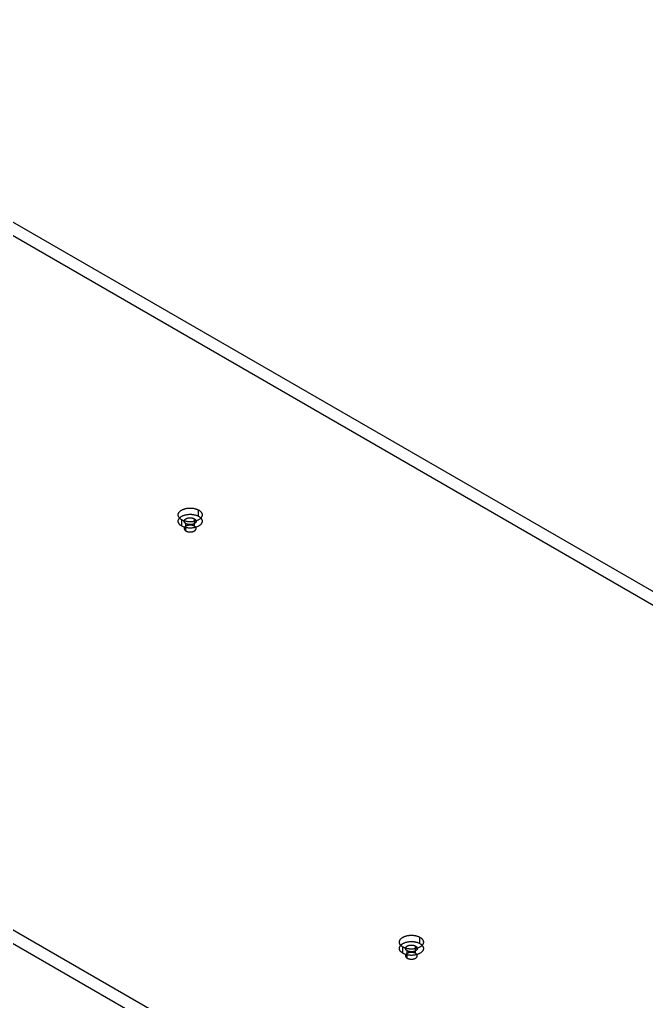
# Model space of a CAD drawing. Header units: inches. Extents: x 3 to 201, y 3 to 129.
# Drawn here: x 60.43 to 64.48, y 19.83 to 26.17 of the extents above; entities that cross this region are included whole.
import ezdxf

# ---------------------------------------------------------------- set-up
doc = ezdxf.new("R2010")
doc.units = ezdxf.units.IN
doc.header["$MEASUREMENT"] = 0

msp = doc.modelspace()

# ---------------------------------------------------------------- linework, layer by layer
at = {"layer": 'OUTLINE'}
for p, q in [((58.1268, 26.1667), (76.386, 15.6244)), ((58.1268, 26.0787), (76.386, 15.5364)), ((72.4259, 13.3379), (54.1667, 23.8802)), ((72.4259, 13.25), (54.1667, 23.7923)), ((61.4575, 22.9678), (61.4576, 22.9699)), ((61.4576, 22.9656), (61.4575, 22.9678)), ((61.4576, 22.9699), (61.4579, 22.9721)), ((61.4579, 22.9634), (61.4576, 22.9656)), ((61.4579, 22.9721), (61.4584, 22.9743)), ((61.4584, 22.9612), (61.4579, 22.9634)), ((61.4584, 22.9743), (61.459, 22.9765)), ((61.459, 22.959), (61.4584, 22.9612)), ((61.459, 22.9765), (61.4598, 22.9786)), ((61.4598, 22.9569), (61.459, 22.959)), ((61.4598, 22.9786), (61.4609, 22.9807)), ((61.4609, 22.9548), (61.4598, 22.9569)), ((61.4609, 22.9807), (61.462, 22.9828)), ((61.462, 22.9527), (61.4609, 22.9548)), ((61.462, 22.9828), (61.4634, 22.9849)), ((61.4634, 22.9506), (61.462, 22.9527)), ((61.4634, 22.9849), (61.465, 22.9869)), ((61.465, 22.9869), (61.4667, 22.9888)), ((61.4667, 22.9888), (61.4685, 22.9907)), ((61.4685, 22.9907), (61.4706, 22.9926)), ((61.4706, 22.9926), (61.4728, 22.9944)), ((61.4706, 22.9521), (61.4728, 22.9539)), ((61.4728, 22.9944), (61.4751, 22.9961)), ((61.4728, 22.9539), (61.4751, 22.9557)), ((61.4751, 22.9961), (61.4776, 22.9978)), ((61.4751, 22.9557), (61.4776, 22.9573)), ((61.4776, 22.9978), (61.4802, 22.9994)), ((61.4776, 22.9573), (61.4802, 22.9589)), ((61.4802, 22.9994), (61.4829, 23.0009)), ((61.4802, 22.9589), (61.4829, 22.9604)), ((61.4829, 23.0009), (61.4858, 23.0023)), ((61.4829, 22.9604), (61.4858, 22.9619)), ((61.4858, 23.0023), (61.4888, 23.0037)), ((61.4858, 22.9619), (61.4888, 22.9632)), ((61.4888, 23.0037), (61.4919, 23.0049)), ((61.4888, 22.9632), (61.4919, 22.9645)), ((61.4919, 23.0049), (61.4951, 23.0061)), ((61.4919, 22.9645), (61.4951, 22.9656)), ((61.4951, 23.0061), (61.4984, 23.0072)), ((61.4951, 22.9656), (61.4984, 22.9667)), ((61.4984, 23.0072), (61.5018, 23.0082)), ((61.4984, 22.9667), (61.5018, 22.9677)), ((61.5018, 23.0082), (61.5053, 23.009)), ((61.5018, 22.9677), (61.5053, 22.9686)), ((61.5053, 23.009), (61.5089, 23.0098)), ((61.5053, 22.9686), (61.5089, 22.9694)), ((61.5089, 23.0098), (61.5125, 23.0105)), ((61.5089, 22.9694), (61.5125, 22.9701)), ((61.5125, 23.0105), (61.5161, 23.0111)), ((61.5125, 22.9701), (61.5161, 22.9707)), ((61.5161, 23.0111), (61.5198, 23.0116)), ((61.5161, 22.9707), (61.5198, 22.9711)), ((61.5198, 23.0116), (61.5236, 23.012)), ((61.5198, 22.9711), (61.5236, 22.9715)), ((61.5236, 23.012), (61.5274, 23.0122)), ((61.5236, 22.9715), (61.5274, 22.9718)), ((61.5274, 23.0122), (61.5311, 23.0124)), ((61.5274, 22.9718), (61.5311, 22.9719)), ((61.5311, 23.0124), (61.5349, 23.0124)), ((61.5311, 22.9719), (61.5349, 22.972)), ((61.5349, 23.0124), (61.5387, 23.0124)), ((61.5349, 22.972), (61.5387, 22.9719)), ((61.5387, 23.0124), (61.5425, 23.0122)), ((61.5387, 22.9719), (61.5425, 22.9718)), ((61.5425, 23.0122), (61.5463, 23.012)), ((61.5425, 22.9718), (61.5463, 22.9715)), ((61.5463, 23.012), (61.55, 23.0116)), ((61.5463, 22.9715), (61.55, 22.9711)), ((61.55, 23.0116), (61.5537, 23.0111)), ((61.55, 22.9711), (61.5537, 22.9707)), ((61.5537, 23.0111), (61.5574, 23.0105)), ((61.5537, 22.9707), (61.5574, 22.9701)), ((61.5574, 23.0105), (61.561, 23.0098)), ((61.5574, 22.9701), (61.561, 22.9694)), ((61.561, 23.0098), (61.5646, 23.009)), ((61.561, 22.9694), (61.5646, 22.9686)), ((61.5646, 23.009), (61.568, 23.0082)), ((61.5646, 22.9686), (61.568, 22.9677)), ((61.568, 23.0082), (61.5714, 23.0072)), ((61.568, 22.9677), (61.5714, 22.9667)), ((61.5714, 23.0072), (61.5747, 23.0061)), ((61.5714, 22.9667), (61.5747, 22.9656)), ((61.5747, 23.0061), (61.5779, 23.0049)), ((61.5747, 22.9656), (61.5779, 22.9645)), ((61.5779, 23.0049), (61.5811, 23.0037)), ((61.5779, 22.9645), (61.5811, 22.9632)), ((61.5811, 23.0037), (61.5841, 23.0023)), ((61.5811, 22.9632), (61.5841, 22.9619)), ((61.5841, 23.0023), (61.5869, 23.0009)), ((61.5841, 22.9619), (61.5869, 22.9604)), ((61.5869, 23.0009), (61.5897, 22.9994)), ((61.5869, 22.9604), (61.5897, 22.9589)), ((61.5897, 22.9994), (61.5923, 22.9978)), ((61.5897, 22.9589), (61.5897, 22.9994)), ((61.5897, 22.9589), (61.5923, 22.9573)), ((61.5923, 22.9978), (61.5948, 22.9961)), ((61.5923, 22.9573), (61.5948, 22.9557)), ((61.5948, 22.9961), (61.5971, 22.9944)), ((61.5948, 22.9557), (61.5971, 22.9539)), ((61.5971, 22.9944), (61.5993, 22.9926)), ((61.5971, 22.9539), (61.5993, 22.9521)), ((61.5993, 22.9926), (61.6013, 22.9907)), ((61.6013, 22.9907), (61.6032, 22.9888)), ((61.6032, 22.9888), (61.6049, 22.9869)), ((61.6049, 22.9869), (61.6065, 22.9849)), ((61.6065, 22.9849), (61.6078, 22.9828)), ((61.6078, 22.9527), (61.6065, 22.9506)), ((61.6078, 22.9828), (61.609, 22.9807)), ((61.609, 22.9548), (61.6078, 22.9527)), ((61.609, 22.9807), (61.61, 22.9786)), ((61.61, 22.9569), (61.609, 22.9548)), ((61.61, 22.9786), (61.6109, 22.9765)), ((61.6109, 22.959), (61.61, 22.9569)), ((61.6109, 22.9765), (61.6115, 22.9743)), ((61.6115, 22.9612), (61.6109, 22.959)), ((61.6115, 22.9743), (61.612, 22.9721)), ((61.612, 22.9634), (61.6115, 22.9612)), ((61.612, 22.9721), (61.6123, 22.9699)), ((61.6123, 22.9656), (61.612, 22.9634)), ((61.6123, 22.9699), (61.6124, 22.9678)), ((61.6124, 22.9678), (61.6123, 22.9656)), ((61.4575, 22.9273), (61.4576, 22.9295)), ((61.4576, 22.9251), (61.4575, 22.9273)), ((61.4576, 22.9295), (61.4579, 22.9317)), ((61.4579, 22.9229), (61.4576, 22.9251)), ((61.4579, 22.9317), (61.4584, 22.9339)), ((61.4584, 22.9207), (61.4579, 22.9229)), ((61.4584, 22.9339), (61.459, 22.936)), ((61.459, 22.9186), (61.4584, 22.9207)), ((61.459, 22.936), (61.4598, 22.9382)), ((61.4598, 22.9164), (61.459, 22.9186)), ((61.4598, 22.9382), (61.4609, 22.9403)), ((61.4609, 22.9143), (61.4598, 22.9164)), ((61.4609, 22.9403), (61.462, 22.9424)), ((61.462, 22.9122), (61.4609, 22.9143)), ((61.462, 22.9424), (61.4634, 22.9444)), ((61.4634, 22.9102), (61.462, 22.9122)), ((61.465, 22.9486), (61.4634, 22.9506)), ((61.4634, 22.9444), (61.465, 22.9464)), ((61.465, 22.9082), (61.4634, 22.9102)), ((61.4667, 22.9467), (61.465, 22.9486)), ((61.465, 22.9464), (61.4667, 22.9484)), ((61.4667, 22.9062), (61.465, 22.9082)), ((61.4667, 22.9484), (61.4685, 22.9503)), ((61.4685, 22.9448), (61.4667, 22.9467)), ((61.4685, 22.9043), (61.4667, 22.9062)), ((61.4685, 22.9503), (61.4706, 22.9521)), ((61.4706, 22.9429), (61.4685, 22.9448)), ((61.4706, 22.9025), (61.4685, 22.9043)), ((61.4728, 22.9411), (61.4706, 22.9429)), ((61.4728, 22.9007), (61.4706, 22.9025)), ((61.4751, 22.9394), (61.4728, 22.9411)), ((61.4751, 22.8989), (61.4728, 22.9007)), ((61.4776, 22.9377), (61.4751, 22.9394)), ((61.4776, 22.8973), (61.4751, 22.8989)), ((61.4802, 22.9361), (61.4776, 22.9377)), ((61.4802, 22.8957), (61.4776, 22.8973)), ((61.4829, 22.9346), (61.4802, 22.9361)), ((61.4802, 22.8957), (61.4802, 22.9361)), ((61.4829, 22.8942), (61.4802, 22.8957)), ((61.4858, 22.9332), (61.4829, 22.9346)), ((61.4858, 22.8927), (61.4829, 22.8942)), ((61.4888, 22.9319), (61.4858, 22.9332)), ((61.4888, 22.8914), (61.4858, 22.8927)), ((61.4919, 22.9306), (61.4888, 22.9319)), ((61.4919, 22.8901), (61.4888, 22.8914)), ((61.4951, 22.9294), (61.4919, 22.9306)), ((61.4951, 22.889), (61.4919, 22.8901)), ((61.4984, 22.9283), (61.4951, 22.9294)), ((61.4968, 22.9273), (61.4969, 22.9284)), ((61.4969, 22.9262), (61.4968, 22.9273)), ((61.4969, 22.9284), (61.497, 22.9295)), ((61.497, 22.9251), (61.4969, 22.9262)), ((61.497, 22.9295), (61.4972, 22.9305)), ((61.4972, 22.9241), (61.497, 22.9251)), ((61.4972, 22.9305), (61.4975, 22.9316)), ((61.4975, 22.923), (61.4972, 22.9241)), ((61.4975, 22.9316), (61.498, 22.9326)), ((61.498, 22.922), (61.4975, 22.923)), ((61.498, 22.9326), (61.4985, 22.9337)), ((61.4985, 22.9209), (61.498, 22.922)), ((61.5018, 22.9273), (61.4984, 22.9283)), ((61.4985, 22.9337), (61.499, 22.9347)), ((61.499, 22.9199), (61.4985, 22.9209)), ((61.499, 22.9347), (61.4997, 22.9357)), ((61.4997, 22.9189), (61.499, 22.9199)), ((61.4997, 22.9357), (61.5005, 22.9367)), ((61.5005, 22.9179), (61.4997, 22.9189)), ((61.5005, 22.8892), (61.4997, 22.8882)), ((61.5005, 22.9367), (61.5013, 22.9377)), ((61.5013, 22.9169), (61.5005, 22.9179)), ((61.5013, 22.8902), (61.5005, 22.8892)), ((61.5013, 22.9377), (61.5022, 22.9386)), ((61.5022, 22.916), (61.5013, 22.9169)), ((61.5022, 22.8911), (61.5013, 22.8902)), ((61.5053, 22.9265), (61.5018, 22.9273)), ((61.5022, 22.9386), (61.5032, 22.9395)), ((61.5032, 22.9151), (61.5022, 22.916)), ((61.5032, 22.892), (61.5022, 22.8911)), ((61.5032, 22.9395), (61.5043, 22.9404)), ((61.5043, 22.9142), (61.5032, 22.9151)), ((61.5043, 22.8929), (61.5032, 22.892)), ((61.5043, 22.9404), (61.5055, 22.9413)), ((61.5055, 22.9133), (61.5043, 22.9142)), ((61.5055, 22.8938), (61.5043, 22.8929)), ((61.5089, 22.9257), (61.5053, 22.9265)), ((61.5055, 22.9413), (61.5067, 22.9421)), ((61.5067, 22.9125), (61.5055, 22.9133)), ((61.5067, 22.8946), (61.5055, 22.8938)), ((61.5067, 22.9421), (61.508, 22.9429)), ((61.508, 22.9117), (61.5067, 22.9125)), ((61.508, 22.8954), (61.5067, 22.8946)), ((61.508, 22.9429), (61.5093, 22.9436)), ((61.508, 22.8642), (61.508, 22.9117)), ((61.5093, 22.911), (61.508, 22.9117)), ((61.5093, 22.8961), (61.508, 22.8954)), ((61.5125, 22.925), (61.5089, 22.9257)), ((61.5093, 22.9436), (61.5108, 22.9443)), ((61.5108, 22.9103), (61.5093, 22.911)), ((61.5108, 22.8968), (61.5093, 22.8961)), ((61.5108, 22.9443), (61.5122, 22.945)), ((61.5122, 22.9096), (61.5108, 22.9103)), ((61.5122, 22.8975), (61.5108, 22.8968)), ((61.5122, 22.945), (61.5138, 22.9456)), ((61.5138, 22.909), (61.5122, 22.9096)), ((61.5138, 22.8981), (61.5122, 22.8975)), ((61.5161, 22.9244), (61.5125, 22.925)), ((61.5138, 22.9456), (61.5153, 22.9462)), ((61.5153, 22.9084), (61.5138, 22.909)), ((61.5153, 22.8987), (61.5138, 22.8981)), ((61.5153, 22.9462), (61.517, 22.9467)), ((61.517, 22.9079), (61.5153, 22.9084)), ((61.517, 22.8992), (61.5153, 22.8987)), ((61.5198, 22.9239), (61.5161, 22.9244)), ((61.517, 22.9467), (61.5186, 22.9472)), ((61.5186, 22.9074), (61.517, 22.9079)), ((61.5186, 22.8997), (61.517, 22.8992)), ((61.5186, 22.9472), (61.5203, 22.9476)), ((61.5203, 22.907), (61.5186, 22.9074)), ((61.5203, 22.9001), (61.5186, 22.8997)), ((61.5236, 22.9235), (61.5198, 22.9239)), ((61.5203, 22.9476), (61.5221, 22.948)), ((61.5221, 22.9066), (61.5203, 22.907)), ((61.5221, 22.9005), (61.5203, 22.9001)), ((61.5221, 22.948), (61.5239, 22.9484)), ((61.5239, 22.9062), (61.5221, 22.9066)), ((61.5239, 22.9009), (61.5221, 22.9005)), ((61.5274, 22.9233), (61.5236, 22.9235)), ((61.5239, 22.9484), (61.5257, 22.9487)), ((61.5257, 22.9059), (61.5239, 22.9062)), ((61.5257, 22.9012), (61.5239, 22.9009)), ((61.5257, 22.9487), (61.5275, 22.9489)), ((61.5275, 22.9057), (61.5257, 22.9059)), ((61.5275, 22.9014), (61.5257, 22.9012)), ((61.5311, 22.9231), (61.5274, 22.9233)), ((61.5275, 22.9489), (61.5293, 22.9491)), ((61.5293, 22.9055), (61.5275, 22.9057)), ((61.5293, 22.9016), (61.5275, 22.9014)), ((61.5293, 22.9491), (61.5312, 22.9492)), ((61.5312, 22.9054), (61.5293, 22.9055)), ((61.5312, 22.9017), (61.5293, 22.9016)), ((61.5349, 22.9231), (61.5311, 22.9231)), ((61.5312, 22.9492), (61.5331, 22.9493)), ((61.5331, 22.9053), (61.5312, 22.9054)), ((61.5331, 22.9018), (61.5312, 22.9017)), ((61.5331, 22.9493), (61.5349, 22.9493)), ((61.5349, 22.9053), (61.5331, 22.9053)), ((61.5349, 22.9018), (61.5331, 22.9018)), ((61.5349, 22.9493), (61.5368, 22.9493)), ((61.5387, 22.9231), (61.5349, 22.9231)), ((61.5368, 22.9053), (61.5349, 22.9053)), ((61.5368, 22.9018), (61.5349, 22.9018)), ((61.5368, 22.9493), (61.5387, 22.9492)), ((61.5387, 22.9054), (61.5368, 22.9053)), ((61.5387, 22.9017), (61.5368, 22.9018)), ((61.5387, 22.9492), (61.5405, 22.9491)), ((61.5425, 22.9233), (61.5387, 22.9231)), ((61.5405, 22.9055), (61.5387, 22.9054)), ((61.5405, 22.9016), (61.5387, 22.9017)), ((61.5405, 22.9491), (61.5424, 22.9489)), ((61.5424, 22.9057), (61.5405, 22.9055)), ((61.5424, 22.9014), (61.5405, 22.9016)), ((61.5424, 22.9489), (61.5442, 22.9487)), ((61.5442, 22.9059), (61.5424, 22.9057)), ((61.5442, 22.9012), (61.5424, 22.9014)), ((61.5463, 22.9235), (61.5425, 22.9233)), ((61.5442, 22.9487), (61.546, 22.9484)), ((61.546, 22.9062), (61.5442, 22.9059)), ((61.546, 22.9009), (61.5442, 22.9012)), ((61.546, 22.9484), (61.5478, 22.948)), ((61.5478, 22.9066), (61.546, 22.9062)), ((61.5478, 22.9005), (61.546, 22.9009)), ((61.55, 22.9239), (61.5463, 22.9235)), ((61.5478, 22.948), (61.5495, 22.9476)), ((61.5495, 22.907), (61.5478, 22.9066)), ((61.5495, 22.9001), (61.5478, 22.9005)), ((61.5495, 22.9476), (61.5512, 22.9472)), ((61.5512, 22.9074), (61.5495, 22.907)), ((61.5512, 22.8997), (61.5495, 22.9001)), ((61.5537, 22.9244), (61.55, 22.9239)), ((61.5512, 22.9472), (61.5529, 22.9467)), ((61.5529, 22.9079), (61.5512, 22.9074)), ((61.5529, 22.8992), (61.5512, 22.8997)), ((61.5529, 22.9467), (61.5545, 22.9462)), ((61.5545, 22.9084), (61.5529, 22.9079)), ((61.5545, 22.8987), (61.5529, 22.8992)), ((61.5574, 22.925), (61.5537, 22.9244)), ((61.5545, 22.9462), (61.5561, 22.9456)), ((61.5561, 22.909), (61.5545, 22.9084)), ((61.5561, 22.8981), (61.5545, 22.8987)), ((61.5561, 22.9456), (61.5577, 22.945)), ((61.5577, 22.9096), (61.5561, 22.909)), ((61.5577, 22.8975), (61.5561, 22.8981)), ((61.561, 22.9257), (61.5574, 22.925)), ((61.5577, 22.945), (61.5591, 22.9443)), ((61.5591, 22.9103), (61.5577, 22.9096)), ((61.5591, 22.8968), (61.5577, 22.8975)), ((61.5591, 22.9443), (61.5605, 22.9436)), ((61.5605, 22.911), (61.5591, 22.9103)), ((61.5605, 22.8961), (61.5591, 22.8968)), ((61.5605, 22.9436), (61.5619, 22.9429)), ((61.5619, 22.9117), (61.5605, 22.911)), ((61.5619, 22.8954), (61.5605, 22.8961)), ((61.5646, 22.9265), (61.561, 22.9257)), ((61.5619, 22.9429), (61.5632, 22.9421)), ((61.5619, 22.8954), (61.5619, 22.9429)), ((61.5632, 22.9125), (61.5619, 22.9117)), ((61.5632, 22.8946), (61.5619, 22.8954)), ((61.5632, 22.9421), (61.5644, 22.9413)), ((61.5644, 22.9133), (61.5632, 22.9125)), ((61.5644, 22.8938), (61.5632, 22.8946)), ((61.5644, 22.9413), (61.5656, 22.9404)), ((61.5656, 22.9142), (61.5644, 22.9133)), ((61.5656, 22.8929), (61.5644, 22.8938)), ((61.568, 22.9273), (61.5646, 22.9265)), ((61.5656, 22.9404), (61.5666, 22.9395)), ((61.5666, 22.9151), (61.5656, 22.9142)), ((61.5666, 22.892), (61.5656, 22.8929)), ((61.5666, 22.9395), (61.5676, 22.9386)), ((61.5676, 22.916), (61.5666, 22.9151)), ((61.5676, 22.8911), (61.5666, 22.892)), ((61.5676, 22.9386), (61.5686, 22.9377)), ((61.5686, 22.9169), (61.5676, 22.916)), ((61.5686, 22.8902), (61.5676, 22.8911)), ((61.5714, 22.9283), (61.568, 22.9273)), ((61.5686, 22.9377), (61.5694, 22.9367)), ((61.5694, 22.9179), (61.5686, 22.9169)), ((61.5694, 22.8892), (61.5686, 22.8902)), ((61.5694, 22.9367), (61.5702, 22.9357)), ((61.5702, 22.9189), (61.5694, 22.9179)), ((61.5702, 22.8882), (61.5694, 22.8892)), ((61.5702, 22.9357), (61.5708, 22.9347)), ((61.5708, 22.9199), (61.5702, 22.9189)), ((61.5708, 22.9347), (61.5714, 22.9337)), ((61.5714, 22.9209), (61.5708, 22.9199)), ((61.5714, 22.9337), (61.5719, 22.9326)), ((61.5747, 22.9294), (61.5714, 22.9283)), ((61.5719, 22.922), (61.5714, 22.9209)), ((61.5719, 22.9326), (61.5723, 22.9316)), ((61.5723, 22.923), (61.5719, 22.922)), ((61.5723, 22.9316), (61.5727, 22.9305)), ((61.5727, 22.9241), (61.5723, 22.923)), ((61.5727, 22.9305), (61.5729, 22.9295)), ((61.5729, 22.9251), (61.5727, 22.9241)), ((61.5729, 22.9295), (61.573, 22.9284)), ((61.573, 22.9262), (61.5729, 22.9251)), ((61.573, 22.9284), (61.5731, 22.9273)), ((61.5731, 22.9273), (61.573, 22.9262)), ((61.5779, 22.9306), (61.5747, 22.9294)), ((61.5779, 22.8901), (61.5747, 22.889)), ((61.5811, 22.9319), (61.5779, 22.9306)), ((61.5811, 22.8914), (61.5779, 22.8901)), ((61.5841, 22.9332), (61.5811, 22.9319)), ((61.5841, 22.8927), (61.5811, 22.8914)), ((61.5869, 22.9346), (61.5841, 22.9332)), ((61.5869, 22.8942), (61.5841, 22.8927)), ((61.5897, 22.9361), (61.5869, 22.9346)), ((61.5897, 22.8957), (61.5869, 22.8942)), ((61.5923, 22.9377), (61.5897, 22.9361)), ((61.5923, 22.8973), (61.5897, 22.8957)), ((61.5948, 22.9394), (61.5923, 22.9377)), ((61.5948, 22.8989), (61.5923, 22.8973)), ((61.5971, 22.9411), (61.5948, 22.9394)), ((61.5971, 22.9007), (61.5948, 22.8989)), ((61.5993, 22.9429), (61.5971, 22.9411)), ((61.5993, 22.9025), (61.5971, 22.9007)), ((61.5993, 22.9521), (61.6013, 22.9503)), ((61.6013, 22.9448), (61.5993, 22.9429)), ((61.6013, 22.9043), (61.5993, 22.9025)), ((61.6013, 22.9503), (61.6032, 22.9484)), ((61.6032, 22.9467), (61.6013, 22.9448)), ((61.6032, 22.9062), (61.6013, 22.9043)), ((61.6049, 22.9486), (61.6032, 22.9467)), ((61.6032, 22.9484), (61.6049, 22.9464)), ((61.6049, 22.9082), (61.6032, 22.9062)), ((61.6065, 22.9506), (61.6049, 22.9486)), ((61.6049, 22.9464), (61.6065, 22.9444)), ((61.6065, 22.9102), (61.6049, 22.9082)), ((61.6065, 22.9444), (61.6078, 22.9424)), ((61.6078, 22.9122), (61.6065, 22.9102)), ((61.6078, 22.9424), (61.609, 22.9403)), ((61.609, 22.9143), (61.6078, 22.9122)), ((61.609, 22.9403), (61.61, 22.9382)), ((61.61, 22.9164), (61.609, 22.9143)), ((61.61, 22.9382), (61.6109, 22.936)), ((61.6109, 22.9186), (61.61, 22.9164)), ((61.6109, 22.936), (61.6115, 22.9339)), ((61.6115, 22.9207), (61.6109, 22.9186)), ((61.6115, 22.9339), (61.612, 22.9317)), ((61.612, 22.9229), (61.6115, 22.9207)), ((61.612, 22.9317), (61.6123, 22.9295)), ((61.6123, 22.9251), (61.612, 22.9229)), ((61.6123, 22.9295), (61.6124, 22.9273)), ((61.6124, 22.9273), (61.6123, 22.9251)), ((61.4984, 22.8879), (61.4951, 22.889)), ((61.4969, 22.8809), (61.4968, 22.8798)), ((61.4968, 22.8798), (61.4969, 22.8787)), ((61.497, 22.882), (61.4969, 22.8809)), ((61.4969, 22.8787), (61.497, 22.8777)), ((61.4972, 22.883), (61.497, 22.882)), ((61.497, 22.8777), (61.4972, 22.8766)), ((61.4975, 22.8841), (61.4972, 22.883)), ((61.4972, 22.8766), (61.4975, 22.8755)), ((61.498, 22.8852), (61.4975, 22.8841)), ((61.4975, 22.8755), (61.498, 22.8745)), ((61.4985, 22.8862), (61.498, 22.8852)), ((61.498, 22.8745), (61.4985, 22.8734)), ((61.5018, 22.8869), (61.4984, 22.8879)), ((61.499, 22.8872), (61.4985, 22.8862)), ((61.4985, 22.8734), (61.499, 22.8724)), ((61.4997, 22.8882), (61.499, 22.8872)), ((61.499, 22.8724), (61.4997, 22.8714)), ((61.4997, 22.8714), (61.5005, 22.8704)), ((61.5005, 22.8704), (61.5013, 22.8694)), ((61.5013, 22.8694), (61.5022, 22.8685)), ((61.5053, 22.886), (61.5018, 22.8869)), ((61.5022, 22.8685), (61.5032, 22.8676)), ((61.5032, 22.8676), (61.5043, 22.8667)), ((61.5043, 22.8667), (61.5055, 22.8658)), ((61.5089, 22.8852), (61.5053, 22.886)), ((61.5055, 22.8658), (61.5067, 22.865)), ((61.5067, 22.865), (61.508, 22.8642)), ((61.508, 22.8642), (61.5093, 22.8635)), ((61.5125, 22.8845), (61.5089, 22.8852)), ((61.5093, 22.8635), (61.5108, 22.8628)), ((61.5108, 22.8628), (61.5122, 22.8621)), ((61.5122, 22.8621), (61.5138, 22.8615)), ((61.5161, 22.8839), (61.5125, 22.8845)), ((61.5138, 22.8615), (61.5153, 22.8609)), ((61.5153, 22.8609), (61.517, 22.8604)), ((61.5198, 22.8835), (61.5161, 22.8839)), ((61.517, 22.8604), (61.5186, 22.8599)), ((61.5186, 22.8599), (61.5203, 22.8595)), ((61.5236, 22.8831), (61.5198, 22.8835)), ((61.5203, 22.8595), (61.5221, 22.8591)), ((61.5221, 22.8591), (61.5239, 22.8587)), ((61.5274, 22.8828), (61.5236, 22.8831)), ((61.5239, 22.8587), (61.5257, 22.8585)), ((61.5257, 22.8585), (61.5275, 22.8582)), ((61.5311, 22.8827), (61.5274, 22.8828)), ((61.5275, 22.8582), (61.5293, 22.858)), ((61.5293, 22.858), (61.5312, 22.8579)), ((61.5349, 22.8826), (61.5311, 22.8827)), ((61.5312, 22.8579), (61.5331, 22.8578)), ((61.5331, 22.8578), (61.5349, 22.8578)), ((61.5387, 22.8827), (61.5349, 22.8826)), ((61.5349, 22.8578), (61.5368, 22.8578)), ((61.5368, 22.8578), (61.5387, 22.8579)), ((61.5425, 22.8828), (61.5387, 22.8827)), ((61.5387, 22.8579), (61.5405, 22.858)), ((61.5405, 22.858), (61.5424, 22.8582)), ((61.5424, 22.8582), (61.5442, 22.8585)), ((61.5463, 22.8831), (61.5425, 22.8828)), ((61.5442, 22.8585), (61.546, 22.8587)), ((61.546, 22.8587), (61.5478, 22.8591)), ((61.55, 22.8835), (61.5463, 22.8831)), ((61.5478, 22.8591), (61.5495, 22.8595)), ((61.5495, 22.8595), (61.5512, 22.8599)), ((61.5537, 22.8839), (61.55, 22.8835)), ((61.5512, 22.8599), (61.5529, 22.8604)), ((61.5529, 22.8604), (61.5545, 22.8609)), ((61.5574, 22.8845), (61.5537, 22.8839)), ((61.5545, 22.8609), (61.5561, 22.8615)), ((61.5561, 22.8615), (61.5577, 22.8621)), ((61.561, 22.8852), (61.5574, 22.8845)), ((61.5577, 22.8621), (61.5591, 22.8628)), ((61.5591, 22.8628), (61.5605, 22.8635)), ((61.5605, 22.8635), (61.5619, 22.8642)), ((61.5646, 22.886), (61.561, 22.8852)), ((61.5619, 22.8642), (61.5632, 22.865)), ((61.5632, 22.865), (61.5644, 22.8658)), ((61.5644, 22.8658), (61.5656, 22.8667)), ((61.568, 22.8869), (61.5646, 22.886)), ((61.5656, 22.8667), (61.5666, 22.8676)), ((61.5666, 22.8676), (61.5676, 22.8685)), ((61.5676, 22.8685), (61.5686, 22.8694)), ((61.5714, 22.8879), (61.568, 22.8869)), ((61.5686, 22.8694), (61.5694, 22.8704)), ((61.5694, 22.8704), (61.5702, 22.8714)), ((61.5708, 22.8872), (61.5702, 22.8882)), ((61.5702, 22.8714), (61.5708, 22.8724)), ((61.5714, 22.8862), (61.5708, 22.8872)), ((61.5708, 22.8724), (61.5714, 22.8734)), ((61.5747, 22.889), (61.5714, 22.8879)), ((61.5719, 22.8852), (61.5714, 22.8862)), ((61.5714, 22.8734), (61.5719, 22.8745)), ((61.5723, 22.8841), (61.5719, 22.8852)), ((61.5719, 22.8745), (61.5723, 22.8755)), ((61.5727, 22.883), (61.5723, 22.8841)), ((61.5723, 22.8755), (61.5727, 22.8766)), ((61.5729, 22.882), (61.5727, 22.883)), ((61.5727, 22.8766), (61.5729, 22.8777)), ((61.573, 22.8809), (61.5729, 22.882)), ((61.5729, 22.8777), (61.573, 22.8787)), ((61.5731, 22.8798), (61.573, 22.8809)), ((61.573, 22.8787), (61.5731, 22.8798)), ((62.8915, 20.2256), (62.893, 20.2276)), ((62.893, 20.2276), (62.8947, 20.2296)), ((62.8947, 20.2296), (62.8966, 20.2315)), ((62.8966, 20.2315), (62.8987, 20.2334)), ((62.8987, 20.2334), (62.9008, 20.2352)), ((62.9008, 20.2352), (62.9032, 20.2369)), ((62.9032, 20.2369), (62.9057, 20.2386)), ((62.9057, 20.2386), (62.9083, 20.2401)), ((62.9083, 20.2401), (62.911, 20.2417)), ((62.911, 20.2417), (62.9139, 20.2431)), ((62.9139, 20.2431), (62.9169, 20.2444)), ((62.9169, 20.2444), (62.92, 20.2457)), ((62.92, 20.2457), (62.9232, 20.2469)), ((62.9232, 20.2469), (62.9265, 20.248)), ((62.9265, 20.248), (62.9299, 20.2489)), ((62.9299, 20.2489), (62.9334, 20.2498)), ((62.9334, 20.2498), (62.9369, 20.2506)), ((62.9369, 20.2506), (62.9405, 20.2513)), ((62.9405, 20.2513), (62.9442, 20.2519)), ((62.9442, 20.2519), (62.9479, 20.2524)), ((62.9479, 20.2524), (62.9517, 20.2528)), ((62.9517, 20.2528), (62.9554, 20.253)), ((62.9554, 20.253), (62.9592, 20.2532)), ((62.9592, 20.2532), (62.963, 20.2532)), ((62.963, 20.2532), (62.9668, 20.2532)), ((62.9668, 20.2532), (62.9706, 20.253)), ((62.9706, 20.253), (62.9744, 20.2528)), ((62.9744, 20.2528), (62.9781, 20.2524)), ((62.9781, 20.2524), (62.9818, 20.2519)), ((62.9818, 20.2519), (62.9855, 20.2513)), ((62.9855, 20.2513), (62.9891, 20.2506)), ((62.9891, 20.2506), (62.9926, 20.2498)), ((62.9926, 20.2498), (62.9961, 20.2489)), ((62.9961, 20.2489), (62.9995, 20.248)), ((62.9995, 20.248), (63.0028, 20.2469)), ((63.0028, 20.2469), (63.006, 20.2457)), ((63.006, 20.2457), (63.0091, 20.2444)), ((63.0091, 20.2444), (63.0121, 20.2431)), ((63.0121, 20.2431), (63.015, 20.2417)), ((63.015, 20.2417), (63.0178, 20.2401)), ((63.0178, 20.2401), (63.0204, 20.2386)), ((63.0178, 20.1997), (63.0178, 20.2401)), ((63.0204, 20.2386), (63.0229, 20.2369)), ((63.0229, 20.2369), (63.0252, 20.2352)), ((63.0252, 20.2352), (63.0274, 20.2334)), ((63.0274, 20.2334), (63.0294, 20.2315)), ((63.0294, 20.2315), (63.0313, 20.2296)), ((63.0313, 20.2296), (63.033, 20.2276)), ((63.033, 20.2276), (63.0345, 20.2256)), ((62.8856, 20.2085), (62.8857, 20.2107)), ((62.8857, 20.2063), (62.8856, 20.2085)), ((62.8856, 20.1681), (62.8857, 20.1703)), ((62.8857, 20.1659), (62.8856, 20.1681)), ((62.8857, 20.2107), (62.886, 20.2129)), ((62.886, 20.2042), (62.8857, 20.2063)), ((62.8857, 20.1703), (62.886, 20.1725)), ((62.886, 20.1637), (62.8857, 20.1659)), ((62.886, 20.2129), (62.8864, 20.2151)), ((62.8864, 20.202), (62.886, 20.2042)), ((62.886, 20.1725), (62.8864, 20.1746)), ((62.8864, 20.1615), (62.886, 20.1637)), ((62.8864, 20.2151), (62.8871, 20.2173)), ((62.8871, 20.1998), (62.8864, 20.202)), ((62.8864, 20.1746), (62.8871, 20.1768)), ((62.8871, 20.2173), (62.8879, 20.2194)), ((62.8879, 20.1977), (62.8871, 20.1998)), ((62.8871, 20.1768), (62.8879, 20.1789)), ((62.8879, 20.2194), (62.8889, 20.2215)), ((62.8889, 20.1956), (62.8879, 20.1977)), ((62.8879, 20.1789), (62.8889, 20.1811)), ((62.8889, 20.2215), (62.8901, 20.2236)), ((62.8901, 20.1935), (62.8889, 20.1956)), ((62.8889, 20.1811), (62.8901, 20.1831)), ((62.8901, 20.2236), (62.8915, 20.2256)), ((62.8915, 20.1914), (62.8901, 20.1935)), ((62.8901, 20.1831), (62.8915, 20.1852)), ((62.893, 20.1894), (62.8915, 20.1914)), ((62.8915, 20.1852), (62.893, 20.1872)), ((62.8947, 20.1875), (62.893, 20.1894)), ((62.893, 20.1872), (62.8947, 20.1892)), ((62.8947, 20.1892), (62.8966, 20.1911)), ((62.8966, 20.1856), (62.8947, 20.1875)), ((62.8966, 20.1911), (62.8987, 20.1929)), ((62.8987, 20.1837), (62.8966, 20.1856)), ((62.8987, 20.1929), (62.9008, 20.1947)), ((62.9008, 20.1819), (62.8987, 20.1837)), ((62.9008, 20.1947), (62.9032, 20.1964)), ((62.9032, 20.1802), (62.9008, 20.1819)), ((62.9032, 20.1964), (62.9057, 20.1981)), ((62.9057, 20.1785), (62.9032, 20.1802)), ((62.9057, 20.1981), (62.9083, 20.1997)), ((62.9083, 20.1769), (62.9057, 20.1785)), ((62.9083, 20.1997), (62.911, 20.2012)), ((62.911, 20.1754), (62.9083, 20.1769)), ((62.9083, 20.1365), (62.9083, 20.1769)), ((62.911, 20.2012), (62.9139, 20.2026)), ((62.9139, 20.174), (62.911, 20.1754)), ((62.9139, 20.2026), (62.9169, 20.204)), ((62.9169, 20.1726), (62.9139, 20.174)), ((62.9169, 20.204), (62.92, 20.2052)), ((62.92, 20.1714), (62.9169, 20.1726)), ((62.92, 20.2052), (62.9232, 20.2064)), ((62.9232, 20.1702), (62.92, 20.1714)), ((62.9232, 20.2064), (62.9265, 20.2075)), ((62.9265, 20.1691), (62.9232, 20.1702)), ((62.9249, 20.1692), (62.9251, 20.1702)), ((62.9249, 20.1681), (62.9249, 20.1692)), ((62.9249, 20.167), (62.9249, 20.1681)), ((62.9251, 20.1659), (62.9249, 20.167)), ((62.9251, 20.1702), (62.9253, 20.1713)), ((62.9253, 20.1649), (62.9251, 20.1659)), ((62.9253, 20.1713), (62.9256, 20.1724)), ((62.9256, 20.1638), (62.9253, 20.1649)), ((62.9256, 20.1724), (62.926, 20.1734)), ((62.926, 20.1627), (62.9256, 20.1638)), ((62.926, 20.1734), (62.9265, 20.1745)), ((62.9265, 20.2075), (62.9299, 20.2085)), ((62.9265, 20.1745), (62.9271, 20.1755)), ((62.9299, 20.1681), (62.9265, 20.1691)), ((62.9271, 20.1755), (62.9278, 20.1765)), ((62.9278, 20.1765), (62.9286, 20.1775)), ((62.9286, 20.1775), (62.9294, 20.1785)), ((62.9294, 20.1785), (62.9303, 20.1794)), ((62.9299, 20.2085), (62.9334, 20.2094)), ((62.9334, 20.1672), (62.9299, 20.1681)), ((62.9303, 20.1794), (62.9313, 20.1803)), ((62.9313, 20.1803), (62.9324, 20.1812)), ((62.9324, 20.1812), (62.9335, 20.182)), ((62.9334, 20.2094), (62.9369, 20.2102)), ((62.9369, 20.1665), (62.9334, 20.1672)), ((62.9335, 20.182), (62.9348, 20.1829)), ((62.9348, 20.1829), (62.9361, 20.1837)), ((62.9361, 20.1837), (62.9374, 20.1844)), ((62.9369, 20.2102), (62.9405, 20.2109)), ((62.9405, 20.1658), (62.9369, 20.1665)), ((62.9374, 20.1844), (62.9388, 20.1851)), ((62.9388, 20.1851), (62.9403, 20.1858)), ((62.9403, 20.1858), (62.9418, 20.1864)), ((62.9405, 20.2109), (62.9442, 20.2114)), ((62.9442, 20.1652), (62.9405, 20.1658)), ((62.9418, 20.1864), (62.9434, 20.187)), ((62.9434, 20.187), (62.945, 20.1875)), ((62.9442, 20.2114), (62.9479, 20.2119)), ((62.9479, 20.1647), (62.9442, 20.1652)), ((62.945, 20.1875), (62.9467, 20.188)), ((62.9467, 20.188), (62.9484, 20.1884)), ((62.9479, 20.2119), (62.9517, 20.2123)), ((62.9517, 20.1643), (62.9479, 20.1647)), ((62.9484, 20.1884), (62.9502, 20.1888)), ((62.9502, 20.1888), (62.952, 20.1892)), ((62.9517, 20.2123), (62.9554, 20.2126)), ((62.9554, 20.1641), (62.9517, 20.1643)), ((62.952, 20.1892), (62.9538, 20.1894)), ((62.9538, 20.1894), (62.9556, 20.1897)), ((62.9554, 20.2126), (62.9592, 20.2127)), ((62.9592, 20.1639), (62.9554, 20.1641)), ((62.9556, 20.1897), (62.9574, 20.1899)), ((62.9574, 20.1899), (62.9593, 20.19)), ((62.9592, 20.2127), (62.963, 20.2128)), ((62.963, 20.1638), (62.9592, 20.1639)), ((62.9593, 20.19), (62.9612, 20.1901)), ((62.9612, 20.1901), (62.963, 20.1901)), ((62.963, 20.2128), (62.9668, 20.2127)), ((62.963, 20.1901), (62.9649, 20.1901)), ((62.9668, 20.1639), (62.963, 20.1638)), ((62.9649, 20.1901), (62.9668, 20.19)), ((62.9668, 20.2127), (62.9706, 20.2126)), ((62.9668, 20.19), (62.9686, 20.1899)), ((62.9706, 20.1641), (62.9668, 20.1639)), ((62.9686, 20.1899), (62.9705, 20.1897)), ((62.9705, 20.1897), (62.9723, 20.1894)), ((62.9706, 20.2126), (62.9744, 20.2123)), ((62.9744, 20.1643), (62.9706, 20.1641)), ((62.9723, 20.1894), (62.9741, 20.1892)), ((62.9741, 20.1892), (62.9759, 20.1888)), ((62.9744, 20.2123), (62.9781, 20.2119)), ((62.9781, 20.1647), (62.9744, 20.1643)), ((62.9759, 20.1888), (62.9776, 20.1884)), ((62.9776, 20.1884), (62.9793, 20.188)), ((62.9781, 20.2119), (62.9818, 20.2114)), ((62.9818, 20.1652), (62.9781, 20.1647)), ((62.9793, 20.188), (62.981, 20.1875)), ((62.981, 20.1875), (62.9826, 20.187)), ((62.9818, 20.2114), (62.9855, 20.2109)), ((62.9855, 20.1658), (62.9818, 20.1652)), ((62.9826, 20.187), (62.9842, 20.1864)), ((62.9842, 20.1864), (62.9857, 20.1858)), ((62.9855, 20.2109), (62.9891, 20.2102)), ((62.9891, 20.1665), (62.9855, 20.1658)), ((62.9857, 20.1858), (62.9872, 20.1851)), ((62.9872, 20.1851), (62.9886, 20.1844)), ((62.9886, 20.1844), (62.99, 20.1837)), ((62.9891, 20.2102), (62.9926, 20.2094)), ((62.9926, 20.1672), (62.9891, 20.1665)), ((62.99, 20.1837), (62.9913, 20.1829)), ((62.99, 20.1362), (62.99, 20.1837)), ((62.9913, 20.1829), (62.9925, 20.182)), ((62.9925, 20.182), (62.9936, 20.1812)), ((62.9926, 20.2094), (62.9961, 20.2085)), ((62.9961, 20.1681), (62.9926, 20.1672)), ((62.9936, 20.1812), (62.9947, 20.1803)), ((62.9947, 20.1803), (62.9957, 20.1794)), ((62.9957, 20.1794), (62.9966, 20.1785)), ((62.9961, 20.2085), (62.9995, 20.2075)), ((62.9995, 20.1691), (62.9961, 20.1681)), ((62.9966, 20.1785), (62.9975, 20.1775)), ((62.9975, 20.1775), (62.9982, 20.1765)), ((62.9982, 20.1765), (62.9989, 20.1755)), ((62.9989, 20.1755), (62.9995, 20.1745)), ((62.9995, 20.2075), (63.0028, 20.2064)), ((62.9995, 20.1745), (63, 20.1734)), ((63.0028, 20.1702), (62.9995, 20.1691)), ((63, 20.1734), (63.0004, 20.1724)), ((63.0004, 20.1638), (63, 20.1627)), ((63.0004, 20.1724), (63.0007, 20.1713)), ((63.0007, 20.1649), (63.0004, 20.1638)), ((63.0007, 20.1713), (63.001, 20.1702)), ((63.001, 20.1659), (63.0007, 20.1649)), ((63.001, 20.1702), (63.0011, 20.1692)), ((63.0011, 20.167), (63.001, 20.1659)), ((63.0011, 20.1692), (63.0011, 20.1681)), ((63.0011, 20.1681), (63.0011, 20.167)), ((63.0028, 20.2064), (63.006, 20.2052)), ((63.006, 20.1714), (63.0028, 20.1702)), ((63.006, 20.2052), (63.0091, 20.204)), ((63.0091, 20.1726), (63.006, 20.1714)), ((63.0091, 20.204), (63.0121, 20.2026)), ((63.0121, 20.174), (63.0091, 20.1726)), ((63.0121, 20.2026), (63.015, 20.2012)), ((63.015, 20.1754), (63.0121, 20.174)), ((63.015, 20.2012), (63.0178, 20.1997)), ((63.0178, 20.1769), (63.015, 20.1754)), ((63.0178, 20.1997), (63.0204, 20.1981)), ((63.0204, 20.1785), (63.0178, 20.1769)), ((63.0204, 20.1981), (63.0229, 20.1964)), ((63.0229, 20.1802), (63.0204, 20.1785)), ((63.0229, 20.1964), (63.0252, 20.1947)), ((63.0252, 20.1819), (63.0229, 20.1802)), ((63.0252, 20.1947), (63.0274, 20.1929)), ((63.0274, 20.1837), (63.0252, 20.1819)), ((63.0274, 20.1929), (63.0294, 20.1911)), ((63.0294, 20.1856), (63.0274, 20.1837)), ((63.0294, 20.1911), (63.0313, 20.1892)), ((63.0313, 20.1875), (63.0294, 20.1856)), ((63.033, 20.1894), (63.0313, 20.1875)), ((63.0313, 20.1892), (63.033, 20.1872)), ((63.0345, 20.1914), (63.033, 20.1894)), ((63.033, 20.1872), (63.0345, 20.1852)), ((63.0345, 20.2256), (63.0359, 20.2236)), ((63.0359, 20.1935), (63.0345, 20.1914)), ((63.0345, 20.1852), (63.0359, 20.1831)), ((63.0359, 20.2236), (63.0371, 20.2215)), ((63.0371, 20.1956), (63.0359, 20.1935)), ((63.0359, 20.1831), (63.0371, 20.1811)), ((63.0371, 20.2215), (63.0381, 20.2194)), ((63.0381, 20.1977), (63.0371, 20.1956)), ((63.0371, 20.1811), (63.0381, 20.1789)), ((63.0381, 20.2194), (63.0389, 20.2173)), ((63.0389, 20.1998), (63.0381, 20.1977)), ((63.0381, 20.1789), (63.0389, 20.1768)), ((63.0389, 20.2173), (63.0396, 20.2151)), ((63.0396, 20.202), (63.0389, 20.1998)), ((63.0389, 20.1768), (63.0396, 20.1746)), ((63.0396, 20.2151), (63.0401, 20.2129)), ((63.0401, 20.2042), (63.0396, 20.202)), ((63.0396, 20.1746), (63.0401, 20.1725)), ((63.0401, 20.1637), (63.0396, 20.1615)), ((63.0401, 20.2129), (63.0403, 20.2107)), ((63.0403, 20.2063), (63.0401, 20.2042)), ((63.0401, 20.1725), (63.0403, 20.1703)), ((63.0403, 20.1659), (63.0401, 20.1637)), ((63.0403, 20.2107), (63.0404, 20.2085)), ((63.0404, 20.2085), (63.0403, 20.2063)), ((63.0403, 20.1703), (63.0404, 20.1681)), ((63.0404, 20.1681), (63.0403, 20.1659)), ((62.8871, 20.1594), (62.8864, 20.1615)), ((62.8879, 20.1572), (62.8871, 20.1594)), ((62.8889, 20.1551), (62.8879, 20.1572)), ((62.8901, 20.153), (62.8889, 20.1551)), ((62.8915, 20.151), (62.8901, 20.153)), ((62.893, 20.149), (62.8915, 20.151)), ((62.8947, 20.147), (62.893, 20.149)), ((62.8966, 20.1451), (62.8947, 20.147)), ((62.8987, 20.1433), (62.8966, 20.1451)), ((62.9008, 20.1415), (62.8987, 20.1433)), ((62.9032, 20.1397), (62.9008, 20.1415)), ((62.9057, 20.1381), (62.9032, 20.1397)), ((62.9083, 20.1365), (62.9057, 20.1381)), ((62.911, 20.135), (62.9083, 20.1365)), ((62.9139, 20.1335), (62.911, 20.135)), ((62.9169, 20.1322), (62.9139, 20.1335)), ((62.92, 20.1309), (62.9169, 20.1322)), ((62.9232, 20.1297), (62.92, 20.1309)), ((62.9265, 20.1287), (62.9232, 20.1297)), ((62.9251, 20.1228), (62.9249, 20.1217)), ((62.9249, 20.1217), (62.9249, 20.1206)), ((62.9249, 20.1206), (62.9249, 20.1195)), ((62.9249, 20.1195), (62.9251, 20.1184)), ((62.9253, 20.1238), (62.9251, 20.1228)), ((62.9251, 20.1184), (62.9253, 20.1174)), ((62.9256, 20.1249), (62.9253, 20.1238)), ((62.9253, 20.1174), (62.9256, 20.1163)), ((62.926, 20.1259), (62.9256, 20.1249)), ((62.9256, 20.1163), (62.926, 20.1152)), ((62.9265, 20.1617), (62.926, 20.1627)), ((62.9265, 20.127), (62.926, 20.1259)), ((62.926, 20.1152), (62.9265, 20.1142)), ((62.9271, 20.1607), (62.9265, 20.1617)), ((62.9299, 20.1277), (62.9265, 20.1287)), ((62.9271, 20.128), (62.9265, 20.127)), ((62.9265, 20.1142), (62.9271, 20.1132)), ((62.9278, 20.1597), (62.9271, 20.1607)), ((62.9278, 20.129), (62.9271, 20.128)), ((62.9271, 20.1132), (62.9278, 20.1122)), ((62.9286, 20.1587), (62.9278, 20.1597)), ((62.9286, 20.13), (62.9278, 20.129)), ((62.9278, 20.1122), (62.9286, 20.1112)), ((62.9294, 20.1577), (62.9286, 20.1587)), ((62.9294, 20.131), (62.9286, 20.13)), ((62.9286, 20.1112), (62.9294, 20.1102)), ((62.9303, 20.1568), (62.9294, 20.1577)), ((62.9303, 20.1319), (62.9294, 20.131)), ((62.9294, 20.1102), (62.9303, 20.1093)), ((62.9334, 20.1268), (62.9299, 20.1277)), ((62.9313, 20.1559), (62.9303, 20.1568)), ((62.9313, 20.1328), (62.9303, 20.1319)), ((62.9303, 20.1093), (62.9313, 20.1084)), ((62.9324, 20.155), (62.9313, 20.1559)), ((62.9324, 20.1337), (62.9313, 20.1328)), ((62.9313, 20.1084), (62.9324, 20.1075)), ((62.9335, 20.1541), (62.9324, 20.155)), ((62.9335, 20.1346), (62.9324, 20.1337)), ((62.9324, 20.1075), (62.9335, 20.1066)), ((62.9369, 20.126), (62.9334, 20.1268)), ((62.9348, 20.1533), (62.9335, 20.1541)), ((62.9348, 20.1354), (62.9335, 20.1346)), ((62.9335, 20.1066), (62.9348, 20.1058)), ((62.9361, 20.1525), (62.9348, 20.1533)), ((62.9361, 20.1362), (62.9348, 20.1354)), ((62.9348, 20.1058), (62.9361, 20.105)), ((62.9374, 20.1518), (62.9361, 20.1525)), ((62.9361, 20.105), (62.9361, 20.1525)), ((62.9374, 20.1369), (62.9361, 20.1362)), ((62.9361, 20.105), (62.9374, 20.1043)), ((62.9405, 20.1253), (62.9369, 20.126)), ((62.9388, 20.1511), (62.9374, 20.1518)), ((62.9388, 20.1376), (62.9374, 20.1369)), ((62.9374, 20.1043), (62.9388, 20.1036)), ((62.9403, 20.1504), (62.9388, 20.1511)), ((62.9403, 20.1383), (62.9388, 20.1376)), ((62.9388, 20.1036), (62.9403, 20.1029)), ((62.9418, 20.1498), (62.9403, 20.1504)), ((62.9418, 20.1389), (62.9403, 20.1383)), ((62.9403, 20.1029), (62.9418, 20.1023)), ((62.9442, 20.1247), (62.9405, 20.1253)), ((62.9434, 20.1492), (62.9418, 20.1498)), ((62.9434, 20.1395), (62.9418, 20.1389)), ((62.9418, 20.1023), (62.9434, 20.1017)), ((62.945, 20.1487), (62.9434, 20.1492)), ((62.945, 20.14), (62.9434, 20.1395)), ((62.9434, 20.1017), (62.945, 20.1012)), ((62.9479, 20.1242), (62.9442, 20.1247)), ((62.9467, 20.1482), (62.945, 20.1487)), ((62.9467, 20.1405), (62.945, 20.14)), ((62.945, 20.1012), (62.9467, 20.1007)), ((62.9484, 20.1477), (62.9467, 20.1482)), ((62.9484, 20.1409), (62.9467, 20.1405)), ((62.9467, 20.1007), (62.9484, 20.1003)), ((62.9517, 20.1239), (62.9479, 20.1242)), ((62.9502, 20.1474), (62.9484, 20.1477)), ((62.9502, 20.1413), (62.9484, 20.1409)), ((62.9484, 20.1003), (62.9502, 20.0999)), ((62.952, 20.147), (62.9502, 20.1474)), ((62.952, 20.1417), (62.9502, 20.1413)), ((62.9502, 20.0999), (62.952, 20.0995)), ((62.9554, 20.1236), (62.9517, 20.1239)), ((62.9538, 20.1467), (62.952, 20.147)), ((62.9538, 20.142), (62.952, 20.1417)), ((62.952, 20.0995), (62.9538, 20.0992)), ((62.9556, 20.1465), (62.9538, 20.1467)), ((62.9556, 20.1422), (62.9538, 20.142)), ((62.9592, 20.1234), (62.9554, 20.1236)), ((62.9574, 20.1463), (62.9556, 20.1465)), ((62.9574, 20.1424), (62.9556, 20.1422)), ((62.9593, 20.1462), (62.9574, 20.1463)), ((62.9593, 20.1425), (62.9574, 20.1424)), ((62.963, 20.1234), (62.9592, 20.1234)), ((62.9612, 20.1461), (62.9593, 20.1462)), ((62.9612, 20.1426), (62.9593, 20.1425)), ((62.963, 20.1461), (62.9612, 20.1461)), ((62.963, 20.1426), (62.9612, 20.1426)), ((62.9649, 20.1461), (62.963, 20.1461)), ((62.9649, 20.1426), (62.963, 20.1426)), ((62.9668, 20.1234), (62.963, 20.1234)), ((62.9668, 20.1462), (62.9649, 20.1461)), ((62.9668, 20.1425), (62.9649, 20.1426)), ((62.9686, 20.1463), (62.9668, 20.1462)), ((62.9686, 20.1424), (62.9668, 20.1425)), ((62.9706, 20.1236), (62.9668, 20.1234)), ((62.9705, 20.1465), (62.9686, 20.1463)), ((62.9705, 20.1422), (62.9686, 20.1424)), ((62.9723, 20.1467), (62.9705, 20.1465)), ((62.9723, 20.142), (62.9705, 20.1422)), ((62.9744, 20.1239), (62.9706, 20.1236)), ((62.9741, 20.147), (62.9723, 20.1467)), ((62.9741, 20.1417), (62.9723, 20.142)), ((62.9723, 20.0992), (62.9741, 20.0995)), ((62.9759, 20.1474), (62.9741, 20.147)), ((62.9759, 20.1413), (62.9741, 20.1417)), ((62.9741, 20.0995), (62.9759, 20.0999)), ((62.9781, 20.1242), (62.9744, 20.1239)), ((62.9776, 20.1477), (62.9759, 20.1474)), ((62.9776, 20.1409), (62.9759, 20.1413)), ((62.9759, 20.0999), (62.9776, 20.1003)), ((62.9793, 20.1482), (62.9776, 20.1477)), ((62.9793, 20.1405), (62.9776, 20.1409)), ((62.9776, 20.1003), (62.9793, 20.1007)), ((62.9818, 20.1247), (62.9781, 20.1242)), ((62.981, 20.1487), (62.9793, 20.1482)), ((62.981, 20.14), (62.9793, 20.1405)), ((62.9793, 20.1007), (62.981, 20.1012)), ((62.9826, 20.1492), (62.981, 20.1487)), ((62.9826, 20.1395), (62.981, 20.14)), ((62.981, 20.1012), (62.9826, 20.1017)), ((62.9855, 20.1253), (62.9818, 20.1247)), ((62.9842, 20.1498), (62.9826, 20.1492)), ((62.9842, 20.1389), (62.9826, 20.1395)), ((62.9826, 20.1017), (62.9842, 20.1023)), ((62.9857, 20.1504), (62.9842, 20.1498)), ((62.9857, 20.1383), (62.9842, 20.1389)), ((62.9842, 20.1023), (62.9857, 20.1029)), ((62.9891, 20.126), (62.9855, 20.1253)), ((62.9872, 20.1511), (62.9857, 20.1504)), ((62.9872, 20.1376), (62.9857, 20.1383)), ((62.9857, 20.1029), (62.9872, 20.1036)), ((62.9886, 20.1518), (62.9872, 20.1511)), ((62.9886, 20.1369), (62.9872, 20.1376)), ((62.9872, 20.1036), (62.9886, 20.1043)), ((62.99, 20.1525), (62.9886, 20.1518)), ((62.99, 20.1362), (62.9886, 20.1369)), ((62.9886, 20.1043), (62.99, 20.105)), ((62.9926, 20.1268), (62.9891, 20.126)), ((62.9913, 20.1533), (62.99, 20.1525)), ((62.9913, 20.1354), (62.99, 20.1362)), ((62.99, 20.105), (62.9913, 20.1058)), ((62.9925, 20.1541), (62.9913, 20.1533)), ((62.9925, 20.1346), (62.9913, 20.1354)), ((62.9913, 20.1058), (62.9925, 20.1066)), ((62.9936, 20.155), (62.9925, 20.1541)), ((62.9936, 20.1337), (62.9925, 20.1346)), ((62.9925, 20.1066), (62.9936, 20.1075)), ((62.9961, 20.1277), (62.9926, 20.1268)), ((62.9947, 20.1559), (62.9936, 20.155)), ((62.9947, 20.1328), (62.9936, 20.1337)), ((62.9936, 20.1075), (62.9947, 20.1084)), ((62.9957, 20.1568), (62.9947, 20.1559)), ((62.9957, 20.1319), (62.9947, 20.1328)), ((62.9947, 20.1084), (62.9957, 20.1093)), ((62.9966, 20.1577), (62.9957, 20.1568)), ((62.9966, 20.131), (62.9957, 20.1319)), ((62.9957, 20.1093), (62.9966, 20.1102)), ((62.9995, 20.1287), (62.9961, 20.1277)), ((62.9975, 20.1587), (62.9966, 20.1577)), ((62.9975, 20.13), (62.9966, 20.131)), ((62.9966, 20.1102), (62.9975, 20.1112)), ((62.9982, 20.1597), (62.9975, 20.1587)), ((62.9982, 20.129), (62.9975, 20.13)), ((62.9975, 20.1112), (62.9982, 20.1122)), ((62.9989, 20.1607), (62.9982, 20.1597)), ((62.9989, 20.128), (62.9982, 20.129)), ((62.9982, 20.1122), (62.9989, 20.1132)), ((62.9995, 20.1617), (62.9989, 20.1607)), ((62.9995, 20.127), (62.9989, 20.128)), ((62.9989, 20.1132), (62.9995, 20.1142)), ((63, 20.1627), (62.9995, 20.1617)), ((63.0028, 20.1297), (62.9995, 20.1287)), ((63, 20.1259), (62.9995, 20.127)), ((62.9995, 20.1142), (63, 20.1152)), ((63.0004, 20.1249), (63, 20.1259)), ((63, 20.1152), (63.0004, 20.1163)), ((63.0007, 20.1238), (63.0004, 20.1249)), ((63.0004, 20.1163), (63.0007, 20.1174)), ((63.001, 20.1228), (63.0007, 20.1238)), ((63.0007, 20.1174), (63.001, 20.1184)), ((63.0011, 20.1217), (63.001, 20.1228)), ((63.001, 20.1184), (63.0011, 20.1195)), ((63.0011, 20.1206), (63.0011, 20.1217)), ((63.0011, 20.1195), (63.0011, 20.1206)), ((63.006, 20.1309), (63.0028, 20.1297)), ((63.0091, 20.1322), (63.006, 20.1309)), ((63.0121, 20.1335), (63.0091, 20.1322)), ((63.015, 20.135), (63.0121, 20.1335)), ((63.0178, 20.1365), (63.015, 20.135)), ((63.0204, 20.1381), (63.0178, 20.1365)), ((63.0229, 20.1397), (63.0204, 20.1381)), ((63.0252, 20.1415), (63.0229, 20.1397)), ((63.0274, 20.1433), (63.0252, 20.1415)), ((63.0294, 20.1451), (63.0274, 20.1433)), ((63.0313, 20.147), (63.0294, 20.1451)), ((63.033, 20.149), (63.0313, 20.147)), ((63.0345, 20.151), (63.033, 20.149)), ((63.0359, 20.153), (63.0345, 20.151)), ((63.0371, 20.1551), (63.0359, 20.153)), ((63.0381, 20.1572), (63.0371, 20.1551)), ((63.0389, 20.1594), (63.0381, 20.1572)), ((63.0396, 20.1615), (63.0389, 20.1594)), ((62.9538, 20.0992), (62.9556, 20.099)), ((62.9556, 20.099), (62.9574, 20.0988)), ((62.9574, 20.0988), (62.9593, 20.0987)), ((62.9593, 20.0987), (62.9612, 20.0986)), ((62.9612, 20.0986), (62.963, 20.0986)), ((62.963, 20.0986), (62.9649, 20.0986)), ((62.9649, 20.0986), (62.9668, 20.0987)), ((62.9668, 20.0987), (62.9686, 20.0988)), ((62.9686, 20.0988), (62.9705, 20.099)), ((62.9705, 20.099), (62.9723, 20.0992))]:
    msp.add_line(p, q, dxfattribs=at)

doc.saveas('drawing.dxf')
